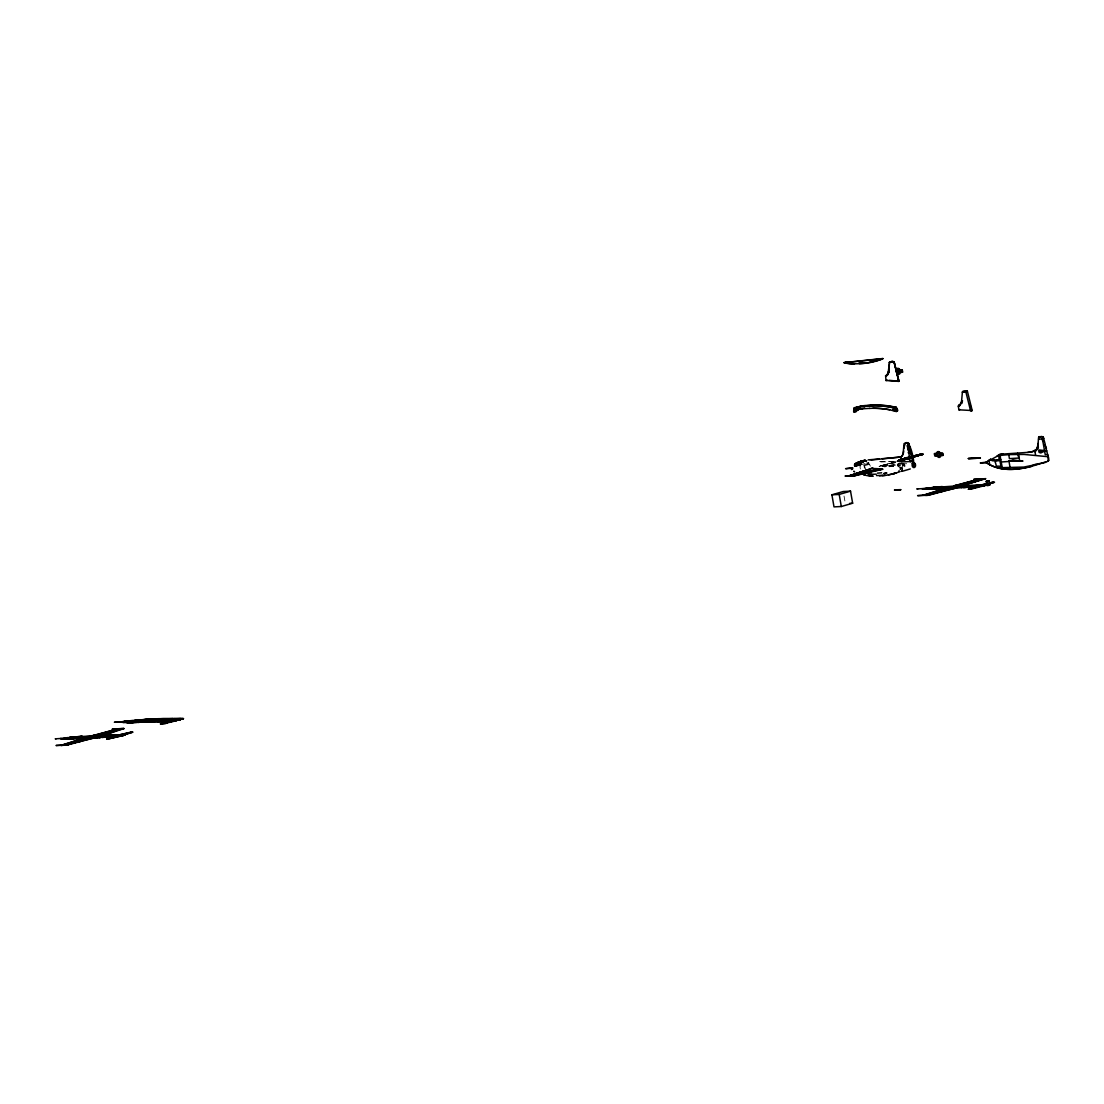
<?xml version="1.0" encoding="UTF-8"?>
<svg xmlns="http://www.w3.org/2000/svg" width="1104" height="1104" viewBox="0 0 1104 1104"><rect width="100%" height="100%" fill="white"/><g stroke="black" fill="none" stroke-linecap="round" stroke-linejoin="round"><path stroke-width="0.75" stroke-dasharray="5 3.75" d="M899.953 469.228C898.904 467.516 905.156 469.09 900.519 468.082A3.05 0.814 -38.9 0 1 899.18 469.2M900.836 467.737L900.34 469.186L901.83 467.447M901.264 463.887L899.829 463.39L900.547 465.101L899.774 466.192L900.823 466.205L901.14 467.972L902.768 466.081L901.651 463.307M901.996 462.7L891.011 466.606L884.677 466.951M900.064 469.338L901.72 468.386M900.409 469.228L901.816 468.413L901.899 469.159L900.436 468.151M895.372 462.245L880.178 466.357A3.919 2.663 73.8 0 1 879.584 466.44A5.906 4.03 73.8 0 1 880.205 466.219L895.551 462.01M882.427 466.385L889.3 463.887M892.501 466.481L891.19 466.316L893.412 466.205L889.576 466.33C890.486 465.06 895.841 466.095 897.69 463.901M889.658 466.302L900.174 462.797M893.412 466.205L892.156 465.888M889.451 465.626L895.372 463.79M882.62 466.412L895.082 462.645M860.361 464.95L868.848 462.479L866.599 462.921M870.407 466.136L868.82 463.473L864.197 464.743L865.978 470.594M868.613 463.459L859.919 466.468L860.361 468.952M865.094 465.543L869.828 464.177M879.212 466.44A6.514 4.43 73.8 0 1 880.357 465.86L896.172 461.734L881.503 465.529A6.514 4.43 73.8 0 0 880.233 466.219L879.088 466.55M880.357 465.86A143.437 97.704 73.8 0 1 890.279 466.288L892.267 465.805L884.497 466.647M900.229 469.255L902.285 468.62L902.368 469.435M897.483 464.839C897.814 466.164 901.651 470.663 902.975 466.495C907.736 467.875 902.768 461.927 903.003 465.336C904.079 468.593 906.439 462.728 902.548 463.887M877.335 473.064L881.986 472.871M877.197 473.105L881.848 472.912M894.53 461.5L877.915 462.065M897.58 464.591C902.161 463.404 897.483 469.214 897.649 464.839L899.374 463.942M897.69 465.281L899.47 465.239M897.718 465.667L899.512 465.626M879.64 461.555L895.178 461.306M902.975 465.17L904.714 465.143M903.003 465.557L904.742 465.529M892.418 466.081L891.411 465.957A143.437 97.704 73.8 0 0 881.503 465.529M901.692 463.832L904.728 463.804A27.448 3.202 -9.9 0 0 906.632 463.735L906.826 463.721A17.581 2.056 -9.9 0 0 907.778 463.68M863.963 465.295L864.46 468.234M844.036 496.041L845.084 502.072M902.603 468.124L902.672 468.924M902.244 467.627A3.05 1.076 1.9 0 1 902.244 468.634M902.272 468.62A3.947 2.884 70.2 0 1 902.341 469.186"/><path stroke-width="1.5" d="M999.534 459.167L998.734 456.021M855.517 463.721L856.097 463.404A40.13 27.338 73.8 0 1 858.553 462.19L862.804 461.099L860.361 464.95L854.938 465.833L855.214 463.915M125.207 721.533L124.435 721.643L148.06 719.849L146.818 720.139A11.965 1.394 -9.9 0 1 143.175 720.871L157.072 720.098L143.023 720.898L147.77 720.553M128.285 721.34C124.573 721.602 130.272 721.022 127.195 721.657M903.21 452.833L904.024 443.67L904.99 443.27M903.872 448.445C907.157 430.588 914.609 458.864 913.519 463.142L912.911 463.211A17.581 2.056 -9.9 0 1 912.277 463.28M1037.995 444.553L1036.835 449.066L1031.605 452.116L1000.776 454.227L986.507 462.121L980.228 462.935L985.555 462.824L990.716 459.098M903.638 450.97L903.472 452.75A8.252 5.699 73.7 0 1 901.789 456.228A19.168 4.499 -29.2 0 1 901.471 456.532A16.16 2.981 -26.2 0 1 901.154 456.752A10.295 1.366 -23.3 0 1 900.712 457.015M889.244 362.347L891.121 361.698A11.261 8.032 73.8 0 1 892.336 361.643L894.005 361.946L898.808 381.391L886.015 380.521L885.601 375.802A8.473 6.031 73.8 0 0 886.898 374.78L887.105 374.504A8.473 6.031 73.8 0 0 888.306 371.565L889.548 362.236A11.247 7.659 73.8 0 1 894.116 361.919L898.96 381.349L894.116 361.919L892.708 361.532A11.261 7.3 73.8 0 0 891.59 361.56L889.548 362.236L888.734 371.399A8.252 5.617 73.8 0 1 888.472 372.434M850.936 468.289C838.709 469.448 850.977 467.917 852.757 467.682M958.272 406.093L958.617 405.927A9.149 6.224 73.8 0 0 961.57 401.221L962.371 392.403A1.477 0.897 29.4 0 1 962.26 391.948L962.647 391.465A11.247 7.659 73.8 0 1 967.366 391.12L972.196 410.55L958.921 409.819L958.272 406.093L959.307 404.837A8.252 5.617 73.8 0 0 961.97 400.6L961.57 401.221L962.591 400.931M896.282 370.571L896.6 372.2M121.33 729.164L123.924 728.571L103.555 735.292L106.674 735.223L101.168 735.264L102.713 734.795M924.076 488.989L923.938 489.017A27.71 3.229 -9.9 0 1 922.696 488.727L921.992 488.741L923.717 488.479A42.959 5.009 -9.9 0 1 927.374 487.982L965.213 485.277M863.314 462.479C861.893 459.043 868.351 461.224 864.722 460.423M897.58 410.826L897.58 409.694A4.085 2.222 -24.1 0 0 897.097 409.253L895.937 407.224A2.47 1.67 -75.6 0 0 894.102 407.749A3.795 2.581 -75.6 0 0 892.998 410.481L895.04 407.141A3.298 2.167 67.8 0 1 896.862 409.708L896.338 411.516L896.186 410.233L897.359 410.108L897.331 411.226L895.468 410.081M852.826 468.703L851.639 469.545L850.949 468.206M854.634 465.667L855.586 463.887M854.703 465.722L854.675 465.088M856.511 465.64L858.829 461.996M856.607 465.626L857.836 462.949M860.789 463.625L860.361 464.95L858.843 465.226M104.563 735.278L118.818 734.988L106.495 735.278M74.948 738.093L65.122 738.852L67.51 737.955M66.516 738.231L65.039 738.769L73.043 738.203M894.682 410.164L894.406 411.047L896.338 411.516M985.527 462.438L986.81 462.907C1004.419 474.554 1027.079 468.289 1045.585 461.858M933.363 488.23L979.345 485.415M65.384 738.866L65.854 738.935A15.456 1.808 -9.9 0 0 68.351 739.018C75.596 738.535 62.155 739.597 66.199 738.397M888.223 374.173L888.016 374.491A8.473 5.492 73.8 0 1 887.768 374.794M126.325 721.478L128.257 721.271M972.196 410.55L970.609 410.964L965.917 392.127L967.366 391.12M854.482 464.522L863.107 460.699M854.869 410.453C852.454 410.302 857.325 413.131 856.621 410.605C854.91 408.963 852.509 413.655 855.738 411.185M66.668 738.19L77.777 736.837L66.778 738.962A12.13 1.421 -9.9 0 1 65.357 738.935L71.567 738.631M855.172 411.751L856.193 410.246L854.289 411.102M107.985 735.278L106.729 735.305L113.588 735.043M882.745 358.703L844.201 362.733A5.41 3.671 -75.3 0 0 846.161 362.167M855.49 463.942L856.428 463.087A44.988 30.636 73.8 0 1 859.009 461.831L866.737 460.699L865.274 461.017M851.736 467.848L852.164 468.662M854.441 465.419L855.02 464.853A35.894 24.44 73.8 0 1 857.435 463.459L861.589 462.272M76.052 741.805L70.96 743.061M888.306 371.565L889.258 371.289A8.473 5.492 73.8 0 1 888.886 372.821M856.083 410.881L857.118 410.136A4.085 1.145 -38.3 0 1 857.987 409.625L857.56 408.949A3.767 2.746 66.4 0 1 857.822 409.681A68.6 46.727 73.8 0 1 859.795 408.991M900.961 456.821L901.002 456.794A10.295 1.366 -23.3 0 0 900.657 457.028L871.001 460.037M901.154 456.752L901.278 456.573A19.168 4.499 -29.2 0 1 901.554 456.311L901.595 456.283A8.252 5.548 74 0 0 903.113 453.358M129.154 721.63L137.434 720.374L129.237 721.699M167.767 721.271L173.935 720.691L171.203 720.995M125.635 721.478L127.94 721.298M127.636 721.312L124.462 721.768M846.161 362.167L846.492 361.877A61.714 42.035 73.8 0 0 849.611 362.595M104.273 737.099L107.24 736.892M71.829 738.038L74.023 737.624L72.823 737.789M106.288 735.374L110.676 735.25M123.772 735.333L117.935 735.65L124.945 735.029L108.026 739.031M967.242 487.306L975.094 486.685L968.208 489.196L971.134 489.058L986.548 485.167L978.82 485.525M1038.657 437.225L1041.776 436.453L1043.473 437.764M863.107 461.348L865.163 460.754M855.145 463.984L856.166 463.335M857.656 463.156L858.705 462.59A40.13 27.338 73.8 0 1 861.148 461.375L864.253 460.478M163.351 722.665L166.152 721.561L164.648 721.202M886.788 375.636L885.601 375.802M1035.069 451.771L1038.312 448.183L1038.16 443.477M125.925 721.478L128.133 721.312M125.552 721.505L127.029 721.464L126.242 721.381M140.953 720.995C134.936 721.823 139.518 720.926 140.539 721.133M167.132 722.665L172.541 721.091M174.901 721.009L183.512 718.621L180.076 719.56M166.773 721.919L165.324 722.113L170.251 721.699M900.643 457.042L882.317 458.684M857.38 463.556L858.443 463.018M74.962 738.093L114.706 736.064L106.619 739.059L107.626 739.045L123.234 735.485L121.164 735.623M856.304 463.142L859.285 462.838M858.705 462.038L862.459 460.754M864.004 460.506L860.499 461.5M886.029 375.664L886.07 375.636A8.252 5.617 73.8 0 0 888.113 373.359M163.765 722.458L165.007 721.643L126.698 722.568M167.09 721.367L169.519 720.691M168.995 722.057L170.678 721.561L169.05 721.768M861.175 461.32L858.167 465.364A35.866 1.697 -13.7 0 1 855.862 465.75L855.089 465.847M95.896 737.776L104.176 737.086L96.186 737.679M986.755 462.907C999.81 471.836 1016.991 470 1031.619 466.426C1035.193 461.679 1052.416 465.598 1048.027 456.09M165.241 722.154L169.45 721.616M104.024 737.21L106.909 736.975M125.58 721.754L124.78 721.878M76.411 741.847L75.886 741.819M133.694 721.685L126.96 721.878A6.017 0.704 -9.9 0 0 125.828 721.961L123.179 722.389L133.432 722.527M129.444 721.119L129.83 721.064M139.297 721.285L141.823 721.147M113.188 736.672L108.992 736.934M167.173 722.016L168.277 721.754M968.208 487.237L976.267 486.188M906.412 457.76L897.662 460.879L899.815 460.81A35.963 24.55 74.7 0 1 900.685 460.713L914.029 456.973L900.712 460.658M906.108 457.787L897.566 460.906A13.096 1.532 -9.9 0 0 898.987 460.851L900.133 460.796L899.236 460.851A34.666 23.612 73.8 0 1 897.897 460.934L897.635 460.892M66.447 745.048L75.845 742.357M927.001 488.713L928.119 488.368M974.763 486.809L984.837 485.622L978.972 485.857L983.747 485.498M906.453 457.981L897.897 460.837A12.903 1.504 -9.9 0 0 898.877 460.837L898.822 460.603M907.364 457.718L898.421 460.782L899.125 460.823M106.964 739.073L115.589 736.092L119.605 735.761M1047.917 461.072L1048.786 460.299M968.608 489.21L977.192 486.215M68.393 744.717L60.83 745.407L82.386 738.617L94.502 737.927M61.12 745.269L55.987 745.504L61.3 745.2M942.085 491.666L940.18 491.763L954.974 488.285C922.82 496.538 929.72 495.517 922.93 495.323L943.989 488.741L961.322 487.72M866.198 472.208C864.046 474.375 875.679 467.42 882.952 469.241L854.441 475.838L848.079 476.155L872.174 468.234A143.437 97.704 73.8 0 1 873.167 468.206M80.192 739.294L82.276 738.617M78.826 741.653L75.762 742.385M941.795 489.431L943.865 488.755L922.613 488.727M1036.366 464.522L1023.877 467.061L998.858 467.737M922.903 495.337L917.59 495.641L922.709 495.392M903.831 459.747L900.823 460.478L910.883 457.539M910.772 456.67L922.516 454.42L919.411 455.124L921.633 454.475A36.363 24.812 74.7 0 0 923.082 454.296A35.963 24.426 72.9 0 0 922.088 454.296L922.627 454.268M982.933 479.302L983.347 479.067M869.786 469.352L862.155 471.753L867.785 470.525M907.419 458.063L898.339 460.796M906.122 458.602L907.253 458.395M917.314 455.552L914.14 456.78L919.48 454.876M113.464 731.483L114.706 731.193M108.923 736.423L106.826 737.03M975.067 481.62L976.309 481.33M854.289 474.596C847.61 476.68 864.335 472.912 860.471 472.747M859.85 472.802L853.213 475.272M903.376 459.471L906.536 458.629M916.858 455.538L920.129 454.448A12.903 1.504 -9.9 0 1 921.247 454.351L921.605 454.337A34.666 23.612 73.8 0 1 920.267 454.434L920.005 454.42A13.096 1.532 -9.9 0 1 921.647 454.31A12.903 1.504 -9.9 0 1 922.944 454.296M854.896 473.851L869.773 469.255M860.596 472.25L848.079 476.155L868.986 470.359M910.276 468.938L902.216 471.298M118.79 729.937L121.481 729.123M980.393 480.074L980.945 479.798M860.237 472.691L858.125 473.395L861.451 472.733M908.592 457.815L920.156 454.889M852.647 475.231L859.243 473.657L854.91 474.472M858.677 473.368L860.968 472.733M900.85 460.258L900.243 460.658L903.348 459.623M911.6 457.567L914.512 456.311L911.504 456.973M65.978 738.383L72.588 738.203M83.366 738.562L61.534 745.297M114.568 731.234L119.08 729.854M167.808 721.961L166.511 722.002M923.137 495.434L944.969 488.686M976.157 481.372L980.683 479.992M957.278 484.96L953.635 485.939L979.124 479.039L985.527 478.708L979.289 478.998L985.665 478.667L962.771 485.401L964.303 484.918M984.658 478.763L983.264 479.081M909.061 457.843L906.922 458.864M101.168 735.264L113.74 731.897M110.497 732.407L111.808 731.993M972.086 482.531L975.343 482.02M962.757 485.401L973.411 482.131M73.568 742.675L75.762 742.343M983.084 479.26L980.904 479.798M910.317 458.022L922.213 454.282M900.519 460.754L923.013 454.268M73.292 737.141L65.371 738.921M129.416 721.409L130.562 721.064M171.575 722.002L174.142 721.16M127.208 721.423L128.036 721.533M80.109 736.603L102.589 735.347M942.333 486.56L938.98 487.526M74.037 741.433L78.908 741.115M886.015 380.521L887.368 380.135M854.179 412.04L853.571 411.088A4.195 1.435 2.7 0 1 853.861 410.826L857.987 409.625L857.56 408.949M897.097 409.28L896.959 409.336A3.795 2.581 -75.6 0 0 895.91 407.21L895.04 407.141A3.298 2.305 80.2 0 1 896.6 409.791M958.921 409.819L959.928 409.529M909.075 449.549C907.267 451.122 907.184 443.794 908.026 446.057M907.833 445.229L909.254 445.188L907.405 445.354M907.378 446.209L908.399 446.044M857.228 462.7L861.534 462.383M907.888 448.983L908.978 448.762M907.888 449.797L908.827 449.645M905.156 443.201L908.661 443.339L912.566 461.265A17.581 1.822 -10.6 0 1 910.138 461.569L908.73 452.171M908.219 452.309L909.254 452.143M908.44 453.109L909.392 452.93M908.785 456.601L910 456.38M911.393 457.429L916.886 455.717M915.299 456.283L919.867 455.083M854.606 475.382L857.711 474.623L854.634 475.548C850.19 477.066 875.555 469.669 881.696 469.31M910.096 461.582L910.869 461.362M831.905 494.799L843.249 491.515L850.535 491.156L852.647 503.217L841.303 506.515L834.003 506.874L831.905 494.799L839.206 494.44L850.535 491.156M923.965 489.031L927.374 487.982M121.826 722.292L125.29 721.285M124.504 722.458L127.319 721.961M75.541 736.975L72.533 737.845M123.082 722.389L119.494 722.057L128.009 721.961M74.934 737.555L73.333 738.162M934.398 488.313L936.537 487.692M931.955 489.031L970.526 486.547M939.09 486.974L937.227 487.651M61.134 738.604L61.01 738.59A27.71 3.229 -9.9 0 0 62.335 738.893L65.771 737.845A42.959 5.009 -9.9 0 0 62.114 738.341L60.416 738.604L71.525 739.087L80.73 736.423L65.702 737.927M936.399 488.23L938.607 487.582M72.202 738.962L73.043 739.004M933.128 489.224L936.565 488.23M139.463 720.001L140.222 719.78M135.709 721.478L133.474 721.823L137.02 721.298L136.206 721.492M139.394 721.409L142.181 721.105L138.98 721.354L141.478 721.133M139.78 721.395L142.181 721.105M128.975 720.843L119.149 722.085L148.447 719.297M138.262 722.416L151.262 720.94L147.577 721.947M948.198 487.664L950.599 486.961M95.689 734.822L92.032 735.816L117.535 728.902M71.015 743.047L68.89 743.654L70.339 743.613M72.602 742.302L70.753 742.951L77.321 741.226M981.691 479.315L983.402 478.819L959.762 485.677M69.497 743.613L71.939 743.02M88.817 738.245L65.067 745.117M98.159 735.54L121.799 728.681L120.088 729.178M926.753 495.254L950.42 488.382M67.096 745.062L60.83 745.407L67.082 745.062L93.122 738.162M95.772 737.086L84.387 738.121L90.763 736.271L100.174 735.802L98.201 736.368M93.385 737.996L98.422 736.368M77.004 737.444L103.61 735.305M149.137 721.657L153.622 720.36M954.96 488.134L960.011 486.491M960.715 486.464L964.082 485.484M101.816 736.768L111.38 735.747M963.419 486.905L965.779 486.215M986.189 481.316L989.06 480.737L989.791 484.987L988.011 485.498L986.921 485.553L986.189 481.316L989.06 480.737M110.483 735.788L113.684 735.029L110.51 735.25M163.792 721.436L167.049 720.498M166.111 720.526L172.652 718.635M166.193 721.878L166.911 721.961M166.152 722.03L167.615 721.823M169.671 720.981L176.143 720.705L134.164 722.485M120.474 735.443L132.949 732.131L123.965 734.988M981.208 485.898L969.698 489.155M982.601 485.498L987.473 484.09M988.577 483.759L994.552 482.255L985.016 485.111L986.534 485.153M175.853 719.849L180.049 718.635M981.428 486.16L982.836 485.746M173.356 720.871L167.753 721.326M857.339 474.623L860.996 473.713L857.711 474.623M860.568 473.699L863.687 472.967L860.996 473.713M180.297 719.573L127.954 722.596L133.184 722.651M139.601 719.987L129.872 722.775M171.562 719.601L174.998 718.607M127.788 722.568L130.037 721.933M169.009 719.684L170.968 719.118L161.432 720.236L163.668 719.477M128.161 722.568L132.922 722.471A460.147 53.682 -9.9 0 0 140.981 722.113L180.766 719.449M72.077 738.479L71.401 738.659M147.77 719.518L135.35 721.202M80.482 741.543L78.577 741.64L79.378 741.419M167.118 722.789L164.551 723.396L166.456 723.313M140.801 721.285L141.864 721.105M140.622 721.367L141.616 721.133M963.392 392.127L962.426 392.375A10.364 7.066 73.8 0 1 965.586 392.044L966.966 391.851M863.259 472.926L866.474 472.222L863.742 473.34M880.964 469.448L866.157 472.664M78.577 741.64L93.385 738.148M907.35 458.795L909.075 458.326M908.702 458.381L910.924 457.815M954.601 485.898L979.772 478.998M940.567 491.749L928.05 495.185M92.998 735.761L118.818 728.695L124.076 728.53L117.686 728.861L123.055 728.64M900.243 460.713L901.278 460.437M903.376 459.802L906.591 459.002M66.93 738.107L70.973 737.362A15.773 1.835 -9.9 0 1 72.878 737.182M906.149 459.071L906.812 458.367M928.436 488.258L939.394 486.961M171.244 722.03L161.17 723.934L160.439 723.893L164.938 721.588L157.375 721.505M117.328 728.957L112.125 729.22L117.079 729.026M912.07 456.559L920.06 454.531L910.883 456.863M894.268 473.506L888.43 474.872M75.527 742.412L73.664 742.799M973.88 482.089L974.984 481.62M979.372 485.401L987.901 483.317M112.277 731.952L113.395 731.483M979.593 485.525L987.763 483.469M990.881 482.683L993.71 482.282A9.784 1.145 -9.9 0 0 992.786 482.31L992.427 482.338M116.334 735.581L115.409 735.706L132.107 732.145A9.784 1.145 -9.9 0 0 131.197 732.173L130.824 732.2M140.125 721.395L140.995 721.147M863.328 473.354L864.156 473.147M89.659 738.576L90.901 738.272M169.147 722.002L170.113 721.74M911.366 456.573L920.074 454.558M989.598 482.903L992.179 482.351M70.546 737.417L67.744 737.886L71.898 737.265M922.116 454.475L921.592 454.268A36.901 25.144 73.8 0 0 920.612 454.337L911.725 456.38M139.145 721.216L138 721.354L139.587 721.133M170.333 721.616L169.271 721.85L170.016 721.947M972.859 485.87L980.462 485.125L966.759 485.387M111.187 735.761L116.417 735.554M165.738 723.479L160.48 723.879M117.231 735.388L130.589 732.214M929.444 487.996L934.895 487.278M898.628 460.92L897.842 460.92L907.309 457.401A28.676 19.527 73.8 0 1 910.745 457.277A27.02 18.409 73.8 0 1 912.235 457.484L912.29 457.498A28.925 19.693 73.8 0 1 911.338 457.746M77.763 741.226L75.665 741.833A6.472 0.759 -9.9 0 0 75.017 741.888L71.512 742.951L73.637 742.647M135.999 721.519L138.152 721.16M137.558 721.34L137.89 721.354M139.118 721.34L139.891 721.229M955.084 488.258L956.147 488.065M180.504 719.573L173.673 720.733M138.455 721.326L144.679 720.94L137.048 721.395M163.972 719.408L177.606 719.339M983.912 485.912L981.58 486.146M72.974 742.219L74.975 741.888M122.42 735.761L110.8 736.078M75.458 737.513L71.788 738.065L73.099 738.19M900.781 489.734L898.145 489.997A14.435 1.684 -9.9 0 1 897.055 490.052A9.246 1.076 -9.9 0 1 894.53 490.052A9.246 1.076 -9.9 0 1 898.063 489.748L898.159 489.734A14.435 1.684 -9.9 0 1 899.167 489.693L900.754 489.679L894.53 490.052M977.923 485.719L977.095 485.829M122.903 722.361L124.421 722.126M994.276 460.189C985.969 458.615 997.85 461.927 999.506 458.698M124.559 721.671L125.249 721.809L119.398 722.126M1000.776 459.65L993.614 460.81A6.017 4.099 73.8 0 1 992.524 460.754L991.778 460.478A4.388 2.981 73.8 0 1 990.757 459.678L990.44 459.319M123.137 722.375L132.19 721.864M979.027 485.843L979.745 485.76M855.738 463.625L857.228 463.528M121.109 721.878L147.839 719.27L180.904 718.58M1048.151 456.725L1024.126 454.434L1010.533 454.572A460.147 313.426 73.8 0 0 1002.349 455.207L997.064 456.228L999.12 456.435M136.178 720.153L163.13 718.58L183.457 718.607L159.169 718.69A46.961 5.479 -9.9 0 0 153.249 718.966L151.938 719.063M88.541 738.328L89.424 738.217M927.125 488.009L929.416 487.733M65.522 737.886L67.813 737.596M151.772 718.966L150.337 719.146M879.419 475.893L885.463 475.355M917.824 488.851L916.803 488.948L922.351 488.63M115.313 722.182L114.361 722.251L119.784 721.961M56.221 738.714L55.2 738.824L60.761 738.493M130.134 720.733L133.198 720.401M864.073 460.492L865.412 460.354M862.403 460.741L865.163 460.934M896.89 409.75L897.331 411.226M920.708 454.448L920.005 454.42M933.101 487.333L942.029 486.574M71.498 737.196L80.44 736.451M934.922 488.299L933.694 488.327M94.64 737.927L95.593 737.858M869.8 459.747L879.212 458.933M76.935 737.072L67.841 737.858M134.398 720.291L148.198 719.256M69.207 737.762L76.687 737.141M114.54 736.175L115.589 736.092M971.52 486.988L973.19 486.85A40.696 4.747 -9.9 0 0 975.094 486.685M109.807 736.865L111.601 736.727A40.696 4.747 -9.9 0 0 113.491 736.547M1027.603 452.474L1034.338 451.232L1036.587 449.411L1037.746 446.761L1038.657 437.115L1039.609 436.66L1043.225 436.798L1045.267 444.581M1043.777 438.523L1041.859 438.674L1042.907 441.434M970.471 487.071L968.111 487.25M105.294 737.196L101.982 737.431L104.107 737.044M108.013 737.003L108.868 736.934M169.754 720.926L170.996 720.843M120.129 735.457L111.159 735.982M107.888 737.017L105.653 737.168M146.68 720.829L156.878 720.112L154.022 720.236M963.571 487.568L966.497 487.361L961.639 487.692M96.103 737.693L103.721 737.003L99.236 737.486L100.147 737.527M899.47 460.796L899.222 460.81A36.901 25.144 73.8 0 0 898.228 460.81L907.364 457.732M1003.219 454.048L999.258 454.558L997.174 456.242M1001.149 461.996L1009.028 461.458L1010.298 468.883M882.731 475.272L876.507 475.576M103.597 737.32L104.894 737.224M848.617 475.81L845.043 476.045L848.617 475.893M866.902 405.679L875.417 405.278A167.422 114.043 73.8 0 1 885.574 405.761M872.05 405.389L863.369 406.037A71.512 48.714 73.8 0 0 854.206 408.149L853.861 410.826A68.6 46.727 73.8 0 1 862.652 408.797L869.607 408.37M77.087 737.444L75.624 737.513M978.958 479.081L973.728 479.357L978.682 479.164M147.688 719.518L172.873 718.607M149.137 720.47L152.614 720.305M896.089 370.226L896.282 369.854A3.008 2.042 73.8 0 1 899.87 369.688L902.285 369.923L902.672 372.145L900.395 372.614A3.008 2.042 73.8 0 1 896.793 372.793L896.489 372.462M902.147 370.199L900.077 370.295L900.381 372.007L902.451 371.896M900.284 370.972L902.272 370.875M900.34 371.358L902.341 371.248M909.213 445.216L907.502 445.298L908.302 449.673M1038.533 439.144L1041.872 438.978M1046.454 448.61L1045.019 444.595L1048.069 456.228M934.715 454.531L936.703 454.434M940.649 454.241L942.637 454.144M934.771 454.917L936.772 454.82M940.718 454.627L942.706 454.531M914.084 456.532L912.304 457.07M912.29 457.498L910.841 457.277A27.02 18.409 73.8 0 1 912.235 457.498M968.305 458.546L980.393 457.925L975.287 458.436A27.862 3.257 -9.9 0 1 973.19 458.56L973.01 458.574A17.843 2.084 -9.9 0 1 968.305 458.546A17.843 2.084 -9.9 0 1 975.108 457.953L975.315 457.953A27.862 3.257 -9.9 0 1 977.247 457.87L980.393 457.87M1047.71 454.558L1045.253 454.682L1042.88 441.338M965.048 483.041L969.643 482.807M988.715 485.042L989.791 484.987M935.93 491.473L940.539 491.252M849.721 503.369L852.647 503.217M141.629 720.056L142.347 719.822M140.305 721.326L141.464 721.271M179.138 719.905L171.962 721.257M161.391 723.506L164.731 723.341M103.445 732.904L108.04 732.67M101.913 733.705L98.504 734.795M82.648 739.294L79.24 740.384M99.125 736.327L104.176 736.078M848.051 475.99L854.441 475.838M71.525 739.087L82.386 738.617M858.857 363.009L862.003 362.871A141.491 96.365 73.8 0 0 865.094 362.664M876.3 474.14L871.649 474.334A56.994 38.819 73.8 0 1 867.937 474.127M861.203 472.664L860.237 472.747M875.182 469.724L880.564 469.2M870.228 405.651L873.609 405.541A167.711 114.236 73.8 0 1 894.116 407.762L894.116 408.011A167.422 114.043 73.8 0 0 873.637 405.789L863.411 406.286A71.208 48.507 73.8 0 0 854.289 408.397L856.538 407.928A3.478 2.539 66.4 0 0 855.986 407.624A2.47 1.808 66.4 0 0 854.206 408.149A3.809 2.774 66.4 0 0 853.889 410.826M869.455 408.411L872.933 408.259A164.565 112.084 73.8 0 1 889.645 409.722M868.186 459.816L869.221 459.816M145.3 720.719L143.175 720.912L158.976 719.256L182.864 718.594M106.702 735.223L107.888 735.181M932.3 489.017L926.711 488.975L928.547 489.1M932.852 489.238L924.255 488.948M71.249 739.1L62.666 738.811M130.672 722.32L126.077 722.554M68.572 738.935L72.091 738.19M1044.039 450.722L1039.678 451.495L1046.026 450.763L1039.637 451.398L1046.771 450.791L1039.03 449.963A1.849 1.256 73.8 0 0 1038.795 450.529A2.774 1.891 73.8 0 0 1038.85 451.329L1038.961 451.881A1.435 0.98 73.8 0 0 1039.209 452.405L1040.755 452.957L1044.094 451.343M105.156 735.25L106.136 735.236M117.99 735.388L123.758 735.333M122.158 735.347L122.199 735.347A22.425 2.622 -9.9 0 0 120.943 735.416M126.146 722.292L124.172 722.237M124.214 734.988L124.931 735.029M901.554 461.858L904.369 461.803A27.448 3.202 -9.9 0 0 906.287 461.72L906.481 461.707A17.581 2.056 -9.9 0 0 909.544 461.513L910.124 461.472A17.498 2.042 -9.9 0 0 913.174 461.127L908.661 443.339M67.165 738.976L65.854 738.949M892.336 361.643L893.867 361.905M889.037 380.3L899.111 381.308M892.708 361.532L894.24 361.877M895.827 411.337L889.493 409.777A164.565 112.084 73.8 0 0 872.795 408.301M853.847 471.311L854.634 471.822L853.958 471.38M970.043 404.395L971.603 410.674M854.537 410.964L854.096 410.329L853.82 411.847M999.769 454.475L1000.017 455.676M900.491 457.111L901.237 461.237L900.629 457.76M1018.04 454.379L1018.716 458.063L1009.429 458.629L1008.752 454.738M1000.045 455.621L1002.266 467.779M1047.724 456.269L1048.524 460.851M1034.807 450.68L1035.593 455.207M1018.55 454.448L1019.641 460.685M1017.667 453.233L1017.888 454.531M1008.38 453.647L1008.601 454.889M1002.156 467.723L1002.335 468.772M988.949 460.147L989.791 464.977M987.266 481.261L988.011 485.498M959.128 404.92L959.293 405.817M920.612 454.848L921.743 454.296L918.031 455.359M878.218 468.883L878.342 469.586M839.206 494.44L841.303 506.515M908.468 449.756L908.813 452.267M998.402 455L998.513 455.842M880.951 468.993A143.437 97.704 73.8 0 0 871.042 468.565A6.514 4.43 73.8 0 0 870.366 468.841M871.829 468.344A6.514 4.43 73.8 0 1 872.188 468.234M900.712 460.727A12.958 1.518 -9.9 0 1 899.222 460.837L899.222 460.81A36.446 24.785 72.9 0 0 900.685 460.685M901.706 470.953A3.312 2.236 80.5 0 1 901.513 471.394A3.312 2.263 67.1 0 0 901.664 470.759M871.801 474.292A56.994 38.819 73.8 0 1 869.027 474.182M863.797 474.775A4.099 2.788 -75.3 0 1 863.48 474.265M865.37 475.217A58.954 40.158 73.8 0 0 873.167 476.155A58.843 40.075 73.8 0 1 869.303 475.948M898.96 470.746A3.74 2.732 70.2 0 0 900.008 471.601A138.98 94.668 73.8 0 1 882.469 475.686M864.197 474.886A3.809 2.581 -75.3 0 1 863.687 474.237M864.915 475.093A2.456 1.656 -75.3 0 1 864.335 474.955M902.147 470.787A3.947 2.884 70.2 0 1 901.954 471.242M913.174 461.127A17.498 2.042 -9.9 0 0 912.346 461.044A17.512 1.808 -10.6 0 1 913.187 461.182M912.359 463.045A17.554 2.042 -9.9 0 1 913.519 463.142M862.79 408.756A68.6 46.727 73.8 0 0 853.999 410.785A3.767 2.746 66.4 0 1 854.261 408.383A2.47 1.794 66.4 0 1 856.069 407.859M854.317 408.963A3.298 2.249 67.2 0 1 854.993 407.583A3.298 2.222 80.4 0 0 854.179 409.004M860.761 408.701A68.6 46.727 73.8 0 1 864.667 407.873M888.982 406.189A167.422 114.043 73.8 0 1 892.391 406.769M893.564 406.99A167.422 114.043 73.8 0 1 895.896 407.486A3.754 2.553 -75.6 0 1 896.89 409.129M857.008 407.266A71.512 48.714 73.8 0 0 855.973 407.638L856.069 407.887A71.208 48.507 73.8 0 1 857.09 407.514M858.001 406.934A71.512 48.714 73.8 0 1 865.15 405.527L875.375 405.03A167.711 114.236 73.8 0 1 895.882 407.252L895.896 407.5A2.47 1.67 -75.6 0 0 894.116 407.997M859.064 406.893A71.208 48.507 73.8 0 1 863.135 406.024M962.122 402.629A9.163 6.238 73.8 0 1 961.667 403.609M960.038 405.416A9.163 6.238 73.8 0 1 959.638 405.651M964.109 391.837A10.35 7.052 73.8 0 1 964.454 391.754M887.147 375.36A8.473 5.492 73.8 0 1 886.816 375.595M103.583 735.236A6.362 0.745 -9.9 0 1 103.693 735.167M872.85 361.574A141.491 96.365 73.8 0 1 869.855 362.209M866.833 362.692A141.491 96.365 73.8 0 1 860.692 363.257M875.803 360.815A141.491 96.365 73.8 0 0 881.627 358.869L881.737 359.228A141.85 96.614 73.8 0 1 860.747 363.63L853.088 363.892A61.714 42.035 73.8 0 1 843.87 362.636L882.938 358.496A141.491 96.365 73.8 0 1 874.161 361.201M859.367 363.63A141.491 96.365 73.8 0 0 880.316 359.255L880.702 359.338A5.41 3.961 70.2 0 0 881.737 359.228A5.134 3.754 70.2 0 0 882.758 358.717M850.342 363.299A61.714 42.035 73.8 0 1 845.181 362.264L845.181 362.623A62.086 42.297 73.8 0 0 850.384 363.658M854.455 363.892A62.086 42.297 73.8 0 1 851.405 363.768M995.27 462.024L996.401 466.15L1000.969 466.205L999.893 460.63L996.029 460.948L995.27 461.914M936.661 453.758L936.965 455.469L934.895 455.566L934.591 453.854L936.661 453.758M936.647 453.137L934.37 453.606L934.757 455.828L937.172 456.062A3.008 2.042 73.8 0 0 940.76 455.897L943.051 455.414L942.65 453.192L940.249 452.957A3.008 2.042 73.8 0 0 936.647 453.137M940.76 455.179L942.816 455.179L942.526 453.468L940.456 453.565L940.76 455.179M899.015 372.048L898.739 373.69L897.925 372.076L896.752 372.089L897.511 370.999L896.862 369.274L898.076 370.13L898.918 369.122L900.119 371.869L899.015 372.048M939.38 455.317L939.104 456.959L938.29 455.345L937.117 455.359L937.889 454.268L937.227 452.543L938.441 453.399L939.283 452.392L940.484 455.138L939.38 455.317M1009.042 461.155L1022.608 461.072L1013.086 460.299L1008.987 461.265L1022.815 461.044L1012.685 460.299L1009.042 461.155M122.378 721.864L123.524 721.768L122.378 721.864M163.737 719.863L162.868 720.25L168.112 719.063L159.845 719.932L163.737 719.863M107.944 736.685L106.329 736.879L107.944 736.685M157.348 719.242L149.744 720.194L157.348 719.242M116.513 722.113L118.404 722.03L116.513 722.113M81.047 736.409L82.207 736.354L81.047 736.409M140.305 720.429L139.339 720.677L140.305 720.429M167.27 719.863L166.207 720.181L168.263 719.808L167.27 719.863M160.991 719.573L159.031 720.139L163.875 719.449L160.991 719.573M129.541 721.174L122.861 722.016L129.541 721.174M174.17 719.008L173.494 719.201L175.784 718.939L174.17 719.008M167.767 719.449L170.044 719.353L167.767 719.449M111.697 735.319L112.787 735.292L111.697 735.319M896.048 472.995L893.15 473.74A138.98 94.668 73.8 0 0 896.048 472.981M912.373 463.901A2.387 1.725 87.2 0 0 913.795 467.585A2.387 1.725 87.2 0 0 915.354 464.135A2.387 1.725 87.2 0 0 912.373 463.901M883.959 473.492A136.468 92.957 73.8 0 0 886.885 473.023A136.468 92.957 73.8 0 1 883.821 473.533M864.294 474.154A3.298 2.318 80.2 0 0 864.57 474.596A3.298 2.167 67.8 0 1 864.184 474.196M871.084 475.424A59.161 40.296 73.8 0 0 872.063 475.52A59.064 40.241 73.8 0 1 871.084 475.438M913.367 464.411A1.421 1.021 87.2 0 0 914.209 466.606A1.421 1.021 87.2 0 0 915.133 464.549A1.421 1.021 87.2 0 0 913.367 464.411"/></g></svg>
